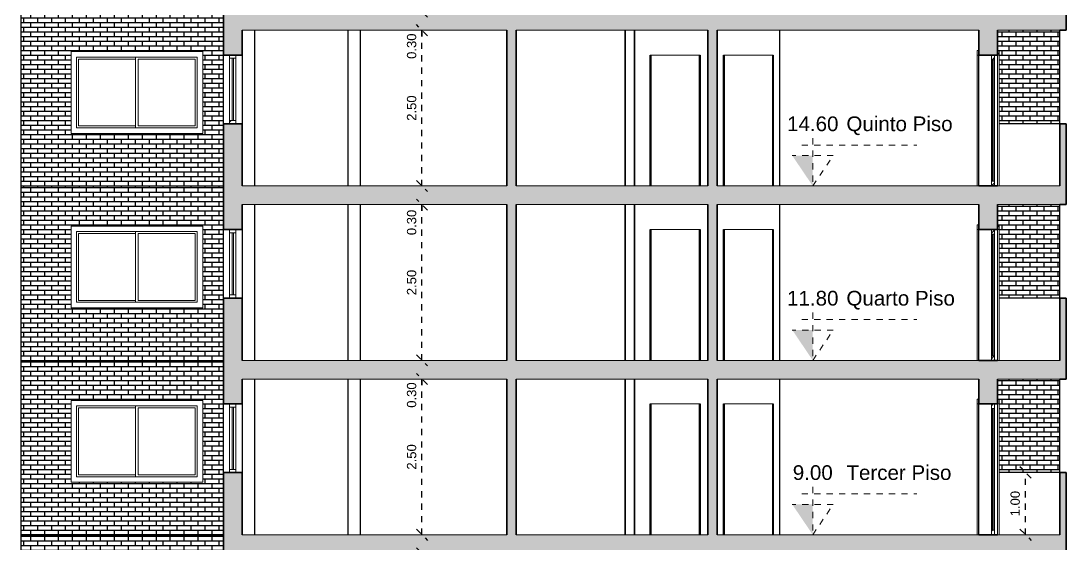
# Model space of a CAD drawing. Header units: metres. Extents: x 42 to 294, y -52 to 32.
# Drawn here: x 230.35 to 247.12, y -32.58 to -24.18 of the extents above; entities that cross this region are included whole.
import ezdxf

# ---------------------------------------------------------------- set-up
doc = ezdxf.new("R2010")
doc.units = ezdxf.units.M
doc.header["$LTSCALE"] = 0.15
doc.linetypes.add('Linea di griglia', pattern=[0.022225, 0.0127, -0.003175, 0.003175, -0.003175])
doc.linetypes.add('Trazo punto', pattern=[0.015875, 0.00635, -0.004763, 0, -0.004763])
doc.layers.get('0').update_dxf_attribs({"lineweight": 20})
for name, color, linetype, lineweight in [('A-DOORSYM', 1, 'Continuous', 9), ('A-ELEVOTM', 1, 'Continuous', 9), ('A-FLORLEM', 6, 'Continuous', 9), ('A-FLOROTM', 6, 'Continuous', 13), ('A-GLAZIDM', 6, 'Continuous', 9), ('A-WALL', 2, 'Continuous', 30), ('A-WALLCWM', 6, 'Continuous', 9), ('S-GRIDIDM', 1, 'Continuous', 20)]:
    doc.layers.add(name, color=color, linetype=linetype, lineweight=lineweight)
doc.layers.add('MUROS', color=11, linetype='Continuous')
doc.styles.get("Standard").update_dxf_attribs({"font": 'arial.ttf', "height": 0.15})
doc.dimstyles.new('Copy of Annotative', dxfattribs={"dimtxt": 0.15, "dimasz": 0.18, "dimexe": 0.18, "dimexo": 0.0625, "dimgap": 0.09, "dimtad": 1, "dimzin": 0, "dimdsep": 46, "dimtxsty": 'Standard', "dimblk": 'OBLIQUE', "dimcen": 0.09, "dimse1": 1, "dimse2": 1, "dimadec": 0, "dimazin": 0, "dimtfac": 1, "dimtofl": 0, "dimtmove": 0, "dimatfit": 3, "dimfxl": 1, "dimtolj": 1, "dimtzin": 0, "dimarcsym": 0})
pattern_1 = [(45, (32.454, 8.91), (-0.25173, 0.25173), []), (45, (32.454, 9.291), (-0.25173, 0.25173), [])]
pattern_2 = [(45, (32.454, 11.682), (-0.25173, 0.25173), []), (45, (32.454, 12.063), (-0.25173, 0.25173), [])]
pattern_3 = [(45, (32.454, 14.454), (-0.25173, 0.25173), []), (45, (32.454, 14.835), (-0.25173, 0.25173), [])]

# ---------------------------------------------------------------- blocks, each defined once
blk = doc.blocks.new('Puerta de 1 hoja - 80 x 210 cm-50-Corte AA')
at = {"layer": 'A-DOORSYM'}
for p, q in [((28.659, 3.4), (28.659, 5.5)), ((28.659, 5.5), (28.674, 5.5)), ((28.674, 5.5), (29.444, 5.5)), ((28.674, 5.5), (28.674, 3.4)), ((29.444, 5.5), (29.444, 3.4)), ((29.444, 5.5), (29.459, 5.5)), ((29.459, 5.5), (29.459, 3.4))]:
    blk.add_line(p, q, dxfattribs=at)
blk = doc.blocks.new('Deslizante con cubrejuntas - 2000 x 1200mm-49-Corte AA')
at = {"layer": 'A-GLAZIDM'}
for p, q in [((18.189, 5.557), (18.189, 4.243)), ((20.303, 5.557), (18.189, 5.557)), ((20.303, 4.243), (20.303, 5.557)), ((18.278, 5.468), (20.214, 5.468)), ((18.278, 4.332), (18.278, 5.468)), ((18.31, 4.363), (18.31, 5.436)), ((18.31, 5.436), (19.224, 5.436)), ((19.224, 5.468), (19.224, 4.332)), ((19.268, 4.363), (19.268, 5.436)), ((19.268, 5.436), (20.183, 5.436)), ((20.183, 5.436), (20.183, 4.363)), ((20.214, 5.468), (20.214, 4.332)), ((19.224, 4.363), (18.31, 4.363)), ((20.183, 4.363), (19.268, 4.363)), ((18.189, 4.243), (20.303, 4.243)), ((20.214, 4.332), (18.278, 4.332))]:
    blk.add_line(p, q, dxfattribs=at)
blk = doc.blocks.new('Panel de sistema - Acristalado-131-Corte AA')
at = {"layer": 'A-WALLCWM'}
for p, q in [((20.774, 11.05), (20.774, 10.05)), ((20.794, 11.05), (20.774, 11.05)), ((20.794, 10.05), (20.794, 11.05)), ((20.774, 10.05), (20.794, 10.05))]:
    blk.add_line(p, q, dxfattribs=at)
blk = doc.blocks.new('Montante rectangular - Montante rectangular - 5x10 cm Aluminio-70-Corte AA')
at = {"layer": 'A-WALLCWM'}
for p, q in [((20.734, 5.45), (20.734, 4.45)), ((20.834, 5.45), (20.834, 4.45))]:
    blk.add_line(p, q, dxfattribs=at)
blk = doc.blocks.new('Montante rectangular - Montante rectangular - 5x10 cm Aluminio-130-Corte AA')
at = {"layer": 'A-WALLCWM'}
h = blk.add_hatch(dxfattribs=at)
h.set_pattern_fill('FP1_20', color=256, style=0, pattern_type=2)
h.set_pattern_definition([(45, (20.576, 9.9), (-0.25173, 0.25173), []), (45, (20.576, 10.281), (-0.25173, 0.25173), [])])
h.paths.add_polyline_path([(20.834, 10.05), (20.734, 10.05), (20.734, 10), (20.834, 10)], flags=0)
at = {"layer": 'A-WALLCWM', "lineweight": 13}
for p, q in [((20.834, 10.05), (20.734, 10.05)), ((20.734, 10.05), (20.734, 10)), ((20.734, 10), (20.834, 10)), ((20.834, 10), (20.834, 10.05))]:
    blk.add_line(p, q, dxfattribs=at)
blk = doc.blocks.new('Montante rectangular - Montante rectangular - 5x10 cm Aluminio-129-Corte AA')
at = {"layer": 'A-WALLCWM'}
h = blk.add_hatch(dxfattribs=at)
h.set_pattern_fill('FP1_21', color=256, style=0, pattern_type=2)
h.set_pattern_definition([(45, (20.576, 10.989), (-0.25173, 0.25173), []), (45, (20.576, 11.37), (-0.25173, 0.25173), [])])
h.paths.add_polyline_path([(20.734, 11.1), (20.734, 11.05), (20.834, 11.05), (20.834, 11.1)], flags=0)
at = {"layer": 'A-WALLCWM', "lineweight": 13}
for p, q in [((20.734, 11.1), (20.734, 11.05)), ((20.834, 11.1), (20.734, 11.1)), ((20.834, 11.05), (20.834, 11.1)), ((20.734, 11.05), (20.834, 11.05))]:
    blk.add_line(p, q, dxfattribs=at)
blk = doc.blocks.new('Deslizante-2 Paneles - 2000 x 2100mm-68-Corte AA')
at = {"layer": 'A-DOORSYM'}
h = blk.add_hatch(dxfattribs=at)
h.set_pattern_fill('FP1_24', color=256, style=0, pattern_type=2)
h.set_pattern_definition(pattern_1)
h.paths.add_polyline_path([(32.759, 11.1), (32.759, 11.175), (32.734, 11.175), (32.734, 11.1)], flags=0)
h = blk.add_hatch(dxfattribs=at)
h.set_pattern_fill('FP1_24', color=256, style=0, pattern_type=2)
h.set_pattern_definition(pattern_1)
h.paths.add_polyline_path([(33.009, 11.025), (33.009, 11.1), (32.959, 11.1), (32.959, 11.025)], flags=0)
h = blk.add_hatch(dxfattribs=at)
h.set_pattern_fill('FP1_24', color=256, style=0, pattern_type=2)
h.set_pattern_definition(pattern_1)
h.paths.add_polyline_path([(33.084, 11.1), (33.084, 11.175), (33.059, 11.175), (33.059, 11.1)], flags=0)
h = blk.add_hatch(dxfattribs=at)
h.set_pattern_fill('FP1_24', color=256, style=0, pattern_type=2)
h.set_pattern_definition(pattern_1)
h.paths.add_polyline_path([(33.009, 9), (33.009, 9.075), (32.959, 9.075), (32.959, 9)], flags=0)
at = {"layer": 'A-DOORSYM', "lineweight": 13}
for p, q in [((32.759, 11.175), (32.734, 11.175)), ((32.734, 11.175), (32.734, 11.1)), ((32.734, 11.1), (32.759, 11.1)), ((32.759, 11.1), (32.759, 11.175)), ((33.009, 11.1), (32.959, 11.1)), ((32.959, 11.1), (32.959, 11.025)), ((33.009, 11.1), (32.959, 11.1)), ((32.959, 11.1), (32.959, 11.025)), ((33.009, 11.025), (33.009, 11.1)), ((33.009, 11.025), (33.009, 11.1)), ((33.084, 11.175), (33.059, 11.175)), ((33.059, 11.175), (33.059, 11.1)), ((33.059, 11.1), (33.084, 11.1)), ((33.084, 11.1), (33.084, 11.175)), ((32.959, 11.025), (33.009, 11.025)), ((32.959, 11.025), (33.009, 11.025)), ((33.009, 9.075), (32.959, 9.075)), ((32.959, 9.075), (32.959, 9)), ((33.009, 9.075), (32.959, 9.075)), ((32.959, 9.075), (32.959, 9)), ((33.009, 9), (33.009, 9.075)), ((33.009, 9), (33.009, 9.075)), ((32.959, 9), (33.009, 9)), ((32.959, 9), (33.009, 9))]:
    blk.add_line(p, q, dxfattribs=at)
at = {"layer": 'A-DOORSYM'}
for p, q in [((32.734, 9), (32.734, 11.1)), ((32.759, 11.1), (32.759, 9)), ((33.059, 11.1), (33.059, 9)), ((33.084, 11.1), (33.084, 9)), ((32.959, 9.075), (32.959, 11.025)), ((33.009, 9.075), (33.009, 11.025))]:
    blk.add_line(p, q, dxfattribs=at)
at = {"layer": 'A-ELEVOTM', "lineweight": 13}
for p, q in [((32.987, 11.025), (32.98, 11.025)), ((32.98, 11.025), (32.98, 9.075)), ((32.987, 9.075), (32.987, 11.025)), ((32.98, 9.075), (32.987, 9.075))]:
    blk.add_line(p, q, dxfattribs=at)
blk = doc.blocks.new('Panel de sistema - Acristalado-69-Corte AA')
at = {"layer": 'A-WALLCWM'}
for p, q in [((20.774, 13.85), (20.774, 12.85)), ((20.794, 13.85), (20.774, 13.85)), ((20.794, 12.85), (20.794, 13.85)), ((20.774, 12.85), (20.794, 12.85))]:
    blk.add_line(p, q, dxfattribs=at)
blk = doc.blocks.new('Montante rectangular - Montante rectangular - 5x10 cm Aluminio-71-Corte AA')
at = {"layer": 'A-WALLCWM'}
h = blk.add_hatch(dxfattribs=at)
h.set_pattern_fill('FP1_27', color=256, style=0, pattern_type=2)
h.set_pattern_definition([(45, (20.576, 12.672), (-0.25173, 0.25173), []), (45, (20.576, 13.053), (-0.25173, 0.25173), [])])
h.paths.add_polyline_path([(20.834, 12.85), (20.734, 12.85), (20.734, 12.8), (20.834, 12.8)], flags=0)
at = {"layer": 'A-WALLCWM', "lineweight": 13}
for p, q in [((20.834, 12.85), (20.734, 12.85)), ((20.734, 12.85), (20.734, 12.8)), ((20.734, 12.8), (20.834, 12.8)), ((20.834, 12.8), (20.834, 12.85))]:
    blk.add_line(p, q, dxfattribs=at)
blk = doc.blocks.new('Montante rectangular - Montante rectangular - 5x10 cm Aluminio-72-Corte AA')
at = {"layer": 'A-WALLCWM'}
h = blk.add_hatch(dxfattribs=at)
h.set_pattern_fill('FP1_28', color=256, style=0, pattern_type=2)
h.set_pattern_definition([(45, (20.576, 13.761), (-0.25173, 0.25173), []), (45, (20.576, 14.142), (-0.25173, 0.25173), [])])
h.paths.add_polyline_path([(20.734, 13.9), (20.734, 13.85), (20.834, 13.85), (20.834, 13.9)], flags=0)
at = {"layer": 'A-WALLCWM', "lineweight": 13}
for p, q in [((20.734, 13.9), (20.734, 13.85)), ((20.834, 13.9), (20.734, 13.9)), ((20.734, 13.85), (20.834, 13.85)), ((20.834, 13.85), (20.834, 13.9))]:
    blk.add_line(p, q, dxfattribs=at)
blk = doc.blocks.new('Deslizante-2 Paneles - 2000 x 2100mm-75-Corte AA')
at = {"layer": 'A-DOORSYM'}
h = blk.add_hatch(dxfattribs=at)
h.set_pattern_fill('FP1_30', color=256, style=0, pattern_type=2)
h.set_pattern_definition(pattern_2)
h.paths.add_polyline_path([(32.759, 13.9), (32.759, 13.975), (32.734, 13.975), (32.734, 13.9)], flags=0)
h = blk.add_hatch(dxfattribs=at)
h.set_pattern_fill('FP1_30', color=256, style=0, pattern_type=2)
h.set_pattern_definition(pattern_2)
h.paths.add_polyline_path([(33.084, 13.9), (33.084, 13.975), (33.059, 13.975), (33.059, 13.9)], flags=0)
h = blk.add_hatch(dxfattribs=at)
h.set_pattern_fill('FP1_30', color=256, style=0, pattern_type=2)
h.set_pattern_definition(pattern_2)
h.paths.add_polyline_path([(33.009, 13.825), (33.009, 13.9), (32.959, 13.9), (32.959, 13.825)], flags=0)
h = blk.add_hatch(dxfattribs=at)
h.set_pattern_fill('FP1_30', color=256, style=0, pattern_type=2)
h.set_pattern_definition(pattern_2)
h.paths.add_polyline_path([(33.009, 11.8), (33.009, 11.875), (32.959, 11.875), (32.959, 11.8)], flags=0)
at = {"layer": 'A-DOORSYM', "lineweight": 13}
for p, q in [((32.759, 13.975), (32.734, 13.975)), ((32.734, 13.975), (32.734, 13.9)), ((32.759, 13.9), (32.759, 13.975)), ((33.084, 13.975), (33.059, 13.975)), ((33.059, 13.975), (33.059, 13.9)), ((33.084, 13.9), (33.084, 13.975)), ((32.734, 13.9), (32.759, 13.9)), ((33.009, 13.9), (32.959, 13.9)), ((32.959, 13.9), (32.959, 13.825)), ((33.009, 13.9), (32.959, 13.9)), ((32.959, 13.9), (32.959, 13.825)), ((32.959, 13.825), (33.009, 13.825)), ((32.959, 13.825), (33.009, 13.825)), ((33.009, 13.825), (33.009, 13.9)), ((33.009, 13.825), (33.009, 13.9)), ((33.059, 13.9), (33.084, 13.9)), ((33.009, 11.875), (32.959, 11.875)), ((32.959, 11.875), (32.959, 11.8)), ((33.009, 11.875), (32.959, 11.875)), ((32.959, 11.875), (32.959, 11.8)), ((32.959, 11.8), (33.009, 11.8)), ((32.959, 11.8), (33.009, 11.8)), ((33.009, 11.8), (33.009, 11.875)), ((33.009, 11.8), (33.009, 11.875))]:
    blk.add_line(p, q, dxfattribs=at)
at = {"layer": 'A-DOORSYM'}
for p, q in [((32.734, 11.8), (32.734, 13.9)), ((32.759, 13.9), (32.759, 11.8)), ((32.959, 11.875), (32.959, 13.825)), ((33.009, 11.875), (33.009, 13.825)), ((33.059, 13.9), (33.059, 11.8)), ((33.084, 13.9), (33.084, 11.8))]:
    blk.add_line(p, q, dxfattribs=at)
at = {"layer": 'A-ELEVOTM', "lineweight": 13}
for p, q in [((32.987, 13.825), (32.98, 13.825)), ((32.98, 13.825), (32.98, 11.875)), ((32.987, 11.875), (32.987, 13.825)), ((32.98, 11.875), (32.987, 11.875))]:
    blk.add_line(p, q, dxfattribs=at)
blk = doc.blocks.new('Panel de sistema - Acristalado-76-Corte AA')
at = {"layer": 'A-WALLCWM'}
for p, q in [((20.774, 16.65), (20.774, 15.65)), ((20.794, 16.65), (20.774, 16.65)), ((20.794, 15.65), (20.794, 16.65)), ((20.774, 15.65), (20.794, 15.65))]:
    blk.add_line(p, q, dxfattribs=at)
blk = doc.blocks.new('Montante rectangular - Montante rectangular - 5x10 cm Aluminio-77-Corte AA')
at = {"layer": 'A-WALLCWM'}
h = blk.add_hatch(dxfattribs=at)
h.set_pattern_fill('FP1_33', color=256, style=0, pattern_type=2)
h.set_pattern_definition([(45, (20.576, 15.444), (-0.25173, 0.25173), []), (45, (20.576, 15.825), (-0.25173, 0.25173), [])])
h.paths.add_polyline_path([(20.834, 15.65), (20.734, 15.65), (20.734, 15.6), (20.834, 15.6)], flags=0)
at = {"layer": 'A-WALLCWM', "lineweight": 13}
for p, q in [((20.834, 15.65), (20.734, 15.65)), ((20.734, 15.65), (20.734, 15.6)), ((20.834, 15.6), (20.834, 15.65)), ((20.734, 15.6), (20.834, 15.6))]:
    blk.add_line(p, q, dxfattribs=at)
blk = doc.blocks.new('Montante rectangular - Montante rectangular - 5x10 cm Aluminio-78-Corte AA')
at = {"layer": 'A-WALLCWM'}
h = blk.add_hatch(dxfattribs=at)
h.set_pattern_fill('FP1_34', color=256, style=0, pattern_type=2)
h.set_pattern_definition([(45, (20.576, 16.533), (-0.25173, 0.25173), []), (45, (20.576, 16.914), (-0.25173, 0.25173), [])])
h.paths.add_polyline_path([(20.734, 16.7), (20.734, 16.65), (20.834, 16.65), (20.834, 16.7)], flags=0)
at = {"layer": 'A-WALLCWM', "lineweight": 13}
for p, q in [((20.734, 16.7), (20.734, 16.65)), ((20.834, 16.7), (20.734, 16.7)), ((20.734, 16.65), (20.834, 16.65)), ((20.834, 16.65), (20.834, 16.7))]:
    blk.add_line(p, q, dxfattribs=at)
blk = doc.blocks.new('Deslizante-2 Paneles - 2000 x 2100mm-79-Corte AA')
at = {"layer": 'A-DOORSYM'}
h = blk.add_hatch(dxfattribs=at)
h.set_pattern_fill('FP1_36', color=256, style=0, pattern_type=2)
h.set_pattern_definition(pattern_3)
h.paths.add_polyline_path([(32.759, 16.7), (32.759, 16.775), (32.734, 16.775), (32.734, 16.7)], flags=0)
h = blk.add_hatch(dxfattribs=at)
h.set_pattern_fill('FP1_36', color=256, style=0, pattern_type=2)
h.set_pattern_definition(pattern_3)
h.paths.add_polyline_path([(33.009, 16.625), (33.009, 16.7), (32.959, 16.7), (32.959, 16.625)], flags=0)
h = blk.add_hatch(dxfattribs=at)
h.set_pattern_fill('FP1_36', color=256, style=0, pattern_type=2)
h.set_pattern_definition(pattern_3)
h.paths.add_polyline_path([(33.084, 16.7), (33.084, 16.775), (33.059, 16.775), (33.059, 16.7)], flags=0)
h = blk.add_hatch(dxfattribs=at)
h.set_pattern_fill('FP1_36', color=256, style=0, pattern_type=2)
h.set_pattern_definition(pattern_3)
h.paths.add_polyline_path([(33.009, 14.6), (33.009, 14.675), (32.959, 14.675), (32.959, 14.6)], flags=0)
at = {"layer": 'A-DOORSYM', "lineweight": 13}
for p, q in [((32.759, 16.775), (32.734, 16.775)), ((32.734, 16.775), (32.734, 16.7)), ((32.734, 16.7), (32.759, 16.7)), ((32.759, 16.7), (32.759, 16.775)), ((33.009, 16.7), (32.959, 16.7)), ((32.959, 16.7), (32.959, 16.625)), ((33.009, 16.7), (32.959, 16.7)), ((32.959, 16.7), (32.959, 16.625)), ((32.959, 16.625), (33.009, 16.625)), ((32.959, 16.625), (33.009, 16.625)), ((33.009, 16.625), (33.009, 16.7)), ((33.009, 16.625), (33.009, 16.7)), ((33.084, 16.775), (33.059, 16.775)), ((33.059, 16.775), (33.059, 16.7)), ((33.059, 16.7), (33.084, 16.7)), ((33.084, 16.7), (33.084, 16.775)), ((33.009, 14.675), (32.959, 14.675)), ((32.959, 14.675), (32.959, 14.6)), ((33.009, 14.675), (32.959, 14.675)), ((32.959, 14.675), (32.959, 14.6)), ((32.959, 14.6), (33.009, 14.6)), ((32.959, 14.6), (33.009, 14.6)), ((33.009, 14.6), (33.009, 14.675)), ((33.009, 14.6), (33.009, 14.675))]:
    blk.add_line(p, q, dxfattribs=at)
at = {"layer": 'A-DOORSYM'}
for p, q in [((32.734, 14.6), (32.734, 16.7)), ((32.759, 16.7), (32.759, 14.6)), ((32.959, 14.675), (32.959, 16.625)), ((33.009, 14.675), (33.009, 16.625)), ((33.059, 16.7), (33.059, 14.6)), ((33.084, 16.7), (33.084, 14.6))]:
    blk.add_line(p, q, dxfattribs=at)
at = {"layer": 'A-ELEVOTM', "lineweight": 13}
for p, q in [((32.987, 16.625), (32.98, 16.625)), ((32.98, 16.625), (32.98, 14.675)), ((32.987, 14.675), (32.987, 16.625)), ((32.98, 14.675), (32.987, 14.675))]:
    blk.add_line(p, q, dxfattribs=at)
blk = doc.blocks.new('Puerta de 1 hoja - 80 x 210 cm-52-Corte AA')
at = {"layer": 'A-DOORSYM'}
for p, q in [((6.509, 5.5), (6.524, 5.5)), ((6.509, 3.4), (6.509, 5.5)), ((6.524, 5.5), (7.294, 5.5)), ((6.524, 3.4), (6.524, 5.5)), ((7.294, 3.4), (7.294, 5.5)), ((7.294, 5.5), (7.309, 5.5)), ((7.309, 5.5), (7.309, 3.4))]:
    blk.add_line(p, q, dxfattribs=at)
blk = doc.blocks.new('_Oblique')
at = {"color": 0, "linetype": 'ByBlock', "lineweight": -2}
blk.add_line((-0.5, -0.5), (0.5, 0.5), dxfattribs=at)
blk = doc.blocks.new('*D2578')
at = {"color": 0, "linetype": 'Trazo punto', "lineweight": -2, "ltscale": 0.1, "transparency": 16777216}
for p, q in [((236.783, -32.429), (236.783, -32.249)), ((236.783, -32.729), (236.783, -32.909))]:
    blk.add_line(p, q, dxfattribs=at)
at = {"layer": 'Defpoints', "color": 0, "linetype": 'Trazo punto', "ltscale": 0.1, "transparency": 16777216}
for p in [(236.783, -32.429), (236.783, -32.429), (236.783, -32.729)]:
    blk.add_point(p, dxfattribs=at)
at = {"color": 0, "linetype": 'Trazo punto', "lineweight": -2, "ltscale": 0.1, "transparency": 16777216, "xscale": 0.18, "yscale": 0.18, "zscale": 0.18}
for p, rotation in [((236.783, -32.429), 270), ((236.783, -32.729), 90)]:
    blk.add_blockref('_Oblique', p, dxfattribs=dict(at, rotation=rotation))
at = {"color": 0, "linetype": 'Trazo punto', "ltscale": 0.1, "transparency": 16777216, "insert": (236.617, -32.961), "char_height": 0.15, "attachment_point": 5, "rotation": 90}
blk.add_mtext('\\A1;0.30', dxfattribs=at)
blk = doc.blocks.new('*D2579')
at = {"color": 0, "linetype": 'Trazo punto', "lineweight": -2, "ltscale": 0.1, "transparency": 16777216}
blk.add_line((236.783, -32.429), (236.783, -29.929), dxfattribs=at)
at = {"layer": 'Defpoints', "color": 0, "linetype": 'Trazo punto', "ltscale": 0.1, "transparency": 16777216}
for p in [(236.783, -29.929), (236.783, -29.929), (236.783, -32.429)]:
    blk.add_point(p, dxfattribs=at)
at = {"color": 0, "linetype": 'Trazo punto', "lineweight": -2, "ltscale": 0.1, "transparency": 16777216, "xscale": 0.18, "yscale": 0.18, "zscale": 0.18}
for p, rotation in [((236.783, -29.929), 90), ((236.783, -32.429), 270)]:
    blk.add_blockref('_Oblique', p, dxfattribs=dict(at, rotation=rotation))
at = {"color": 0, "linetype": 'Trazo punto', "ltscale": 0.1, "transparency": 16777216, "insert": (236.617, -31.179), "char_height": 0.15, "attachment_point": 5, "rotation": 90}
blk.add_mtext('\\A1;2.50', dxfattribs=at)
blk = doc.blocks.new('*D2580')
at = {"color": 0, "linetype": 'Trazo punto', "lineweight": -2, "ltscale": 0.1, "transparency": 16777216}
for p, q in [((236.783, -29.629), (236.783, -29.449)), ((236.783, -29.929), (236.783, -30.109))]:
    blk.add_line(p, q, dxfattribs=at)
at = {"layer": 'Defpoints', "color": 0, "linetype": 'Trazo punto', "ltscale": 0.1, "transparency": 16777216}
for p in [(236.783, -29.629), (236.783, -29.629), (236.783, -29.929)]:
    blk.add_point(p, dxfattribs=at)
at = {"color": 0, "linetype": 'Trazo punto', "lineweight": -2, "ltscale": 0.1, "transparency": 16777216, "xscale": 0.18, "yscale": 0.18, "zscale": 0.18}
for p, rotation in [((236.783, -29.629), 270), ((236.783, -29.929), 90)]:
    blk.add_blockref('_Oblique', p, dxfattribs=dict(at, rotation=rotation))
at = {"color": 0, "linetype": 'Trazo punto', "ltscale": 0.1, "transparency": 16777216, "insert": (236.617, -30.186), "char_height": 0.15, "attachment_point": 5, "rotation": 90}
blk.add_mtext('\\A1;0.30', dxfattribs=at)
blk = doc.blocks.new('*D2550')
at = {"color": 0, "linetype": 'Trazo punto', "lineweight": -2, "ltscale": 0.1, "transparency": 16777216}
blk.add_line((236.783, -29.629), (236.783, -27.129), dxfattribs=at)
at = {"layer": 'Defpoints', "color": 0, "linetype": 'Trazo punto', "ltscale": 0.1, "transparency": 16777216}
for p in [(236.783, -27.129), (236.783, -27.129), (236.783, -29.629)]:
    blk.add_point(p, dxfattribs=at)
at = {"color": 0, "linetype": 'Trazo punto', "lineweight": -2, "ltscale": 0.1, "transparency": 16777216, "xscale": 0.18, "yscale": 0.18, "zscale": 0.18}
for p, rotation in [((236.783, -27.129), 90), ((236.783, -29.629), 270)]:
    blk.add_blockref('_Oblique', p, dxfattribs=dict(at, rotation=rotation))
at = {"color": 0, "linetype": 'Trazo punto', "ltscale": 0.1, "transparency": 16777216, "insert": (236.617, -28.379), "char_height": 0.15, "attachment_point": 5, "rotation": 90}
blk.add_mtext('\\A1;2.50', dxfattribs=at)
blk = doc.blocks.new('*D2551')
at = {"color": 0, "linetype": 'Trazo punto', "lineweight": -2, "ltscale": 0.1, "transparency": 16777216}
for p, q in [((236.783, -26.829), (236.783, -26.649)), ((236.783, -27.129), (236.783, -27.309))]:
    blk.add_line(p, q, dxfattribs=at)
at = {"layer": 'Defpoints', "color": 0, "linetype": 'Trazo punto', "ltscale": 0.1, "transparency": 16777216}
for p in [(236.783, -26.829), (236.783, -26.829), (236.783, -27.129)]:
    blk.add_point(p, dxfattribs=at)
at = {"color": 0, "linetype": 'Trazo punto', "lineweight": -2, "ltscale": 0.1, "transparency": 16777216, "xscale": 0.18, "yscale": 0.18, "zscale": 0.18}
for p, rotation in [((236.783, -26.829), 270), ((236.783, -27.129), 90)]:
    blk.add_blockref('_Oblique', p, dxfattribs=dict(at, rotation=rotation))
at = {"color": 0, "linetype": 'Trazo punto', "ltscale": 0.1, "transparency": 16777216, "insert": (236.617, -27.415), "char_height": 0.15, "attachment_point": 5, "rotation": 90}
blk.add_mtext('\\A1;0.30', dxfattribs=at)
blk = doc.blocks.new('*D2552')
at = {"color": 0, "linetype": 'Trazo punto', "lineweight": -2, "ltscale": 0.1, "transparency": 16777216}
blk.add_line((236.783, -26.829), (236.783, -24.329), dxfattribs=at)
at = {"layer": 'Defpoints', "color": 0, "linetype": 'Trazo punto', "ltscale": 0.1, "transparency": 16777216}
for p in [(236.783, -24.329), (236.783, -24.329), (236.783, -26.829)]:
    blk.add_point(p, dxfattribs=at)
at = {"color": 0, "linetype": 'Trazo punto', "lineweight": -2, "ltscale": 0.1, "transparency": 16777216, "xscale": 0.18, "yscale": 0.18, "zscale": 0.18}
for p, rotation in [((236.783, -24.329), 90), ((236.783, -26.829), 270)]:
    blk.add_blockref('_Oblique', p, dxfattribs=dict(at, rotation=rotation))
at = {"color": 0, "linetype": 'Trazo punto', "ltscale": 0.1, "transparency": 16777216, "insert": (236.617, -25.579), "char_height": 0.15, "attachment_point": 5, "rotation": 90}
blk.add_mtext('\\A1;2.50', dxfattribs=at)
blk = doc.blocks.new('*D2553')
at = {"color": 0, "linetype": 'Trazo punto', "lineweight": -2, "ltscale": 0.1, "transparency": 16777216}
for p, q in [((236.783, -24.029), (236.783, -23.849)), ((236.783, -24.329), (236.783, -24.509))]:
    blk.add_line(p, q, dxfattribs=at)
at = {"layer": 'Defpoints', "color": 0, "linetype": 'Trazo punto', "ltscale": 0.1, "transparency": 16777216}
for p in [(236.783, -24.029), (236.783, -24.029), (236.783, -24.329)]:
    blk.add_point(p, dxfattribs=at)
at = {"color": 0, "linetype": 'Trazo punto', "lineweight": -2, "ltscale": 0.1, "transparency": 16777216, "xscale": 0.18, "yscale": 0.18, "zscale": 0.18}
for p, rotation in [((236.783, -24.029), 270), ((236.783, -24.329), 90)]:
    blk.add_blockref('_Oblique', p, dxfattribs=dict(at, rotation=rotation))
at = {"color": 0, "linetype": 'Trazo punto', "ltscale": 0.1, "transparency": 16777216, "insert": (236.617, -24.585), "char_height": 0.15, "attachment_point": 5, "rotation": 90}
blk.add_mtext('\\A1;0.30', dxfattribs=at)
blk = doc.blocks.new('*D2559')
at = {"color": 0, "linetype": 'Trazo punto', "lineweight": -2, "ltscale": 0.1, "transparency": 16777216}
blk.add_line((246.47, -32.429), (246.47, -31.429), dxfattribs=at)
at = {"layer": 'Defpoints', "color": 0, "linetype": 'Trazo punto', "ltscale": 0.1, "transparency": 16777216}
for p in [(246.47, -31.429), (246.47, -31.429), (246.47, -32.429)]:
    blk.add_point(p, dxfattribs=at)
at = {"color": 0, "linetype": 'Trazo punto', "lineweight": -2, "ltscale": 0.1, "transparency": 16777216, "xscale": 0.18, "yscale": 0.18, "zscale": 0.18}
for p, rotation in [((246.47, -31.429), 90), ((246.47, -32.429), 270)]:
    blk.add_blockref('_Oblique', p, dxfattribs=dict(at, rotation=rotation))
at = {"color": 0, "linetype": 'Trazo punto', "ltscale": 0.1, "transparency": 16777216, "insert": (246.304, -31.929), "char_height": 0.15, "attachment_point": 5, "rotation": 90}
blk.add_mtext('\\A1;1.00', dxfattribs=at)

msp = doc.modelspace()

# ---------------------------------------------------------------- hatches: boundary and pattern name
at = {"linetype": 'Trazo punto', "ltscale": 0.1}
for points in [[(242.726, -26.342), (243.055, -26.829), (243.055, -26.342)], [(242.726, -29.142), (243.055, -29.629), (243.055, -29.142)], [(242.726, -31.942), (243.055, -32.429), (243.055, -31.942)]]:
    msp.add_hatch(color=256, dxfattribs=at).paths.add_polyline_path(points)
at = {"layer": 'A-WALL'}
h = msp.add_hatch(dxfattribs=at)
h.set_pattern_fill('FP1_32', color=256, style=0, pattern_type=2)
h.set_pattern_definition([(180, (233.746105, -26.82884), (-9e-18, -0.075), []), (270, (233.7461, -26.82884), (0.112, -0.075), [0.075, -0.075])])
h.paths.add_polyline_path([(233.596, -26.829), (233.596, -24.029), (230.346, -24.029), (230.346, -26.829)], flags=0)
h.paths.add_polyline_path([(231.151, -24.672), (233.265, -24.672), (233.265, -25.986), (231.151, -25.986)], flags=0)
h = msp.add_hatch(dxfattribs=at)
h.set_pattern_fill('FP1_35', color=256, style=0, pattern_type=2)
h.set_pattern_definition([(0, (245.871105, -26.82884), (0, 0.075), []), (90, (245.8711, -26.82884), (-0.112, 0.075), [0.075, -0.075])])
h.paths.add_polyline_path([(246.046, -25.829), (247.021, -25.829), (247.021, -24.329), (246.021, -24.329), (246.021, -24.654), (246.046, -24.654), (246.046, -24.729)], flags=0)
h = msp.add_hatch(dxfattribs=at)
h.set_pattern_fill('FP1_26', color=256, style=0, pattern_type=2)
h.set_pattern_definition([(180, (233.746105, -29.62884), (-9e-18, -0.075), []), (270, (233.7461, -29.62884), (0.112, -0.075), [0.075, -0.075])])
h.paths.add_polyline_path([(233.596, -29.629), (233.596, -26.829), (230.346, -26.829), (230.346, -29.629)], flags=0)
h.paths.add_polyline_path([(231.151, -27.472), (233.265, -27.472), (233.265, -28.786), (231.151, -28.786)], flags=0)
h = msp.add_hatch(dxfattribs=at)
h.set_pattern_fill('FP1_29', color=256, style=0, pattern_type=2)
h.set_pattern_definition([(0, (245.871105, -29.62884), (0, 0.075), []), (90, (245.8711, -29.62884), (-0.112, 0.075), [0.075, -0.075])])
h.paths.add_polyline_path([(246.046, -28.629), (247.021, -28.629), (247.021, -27.129), (246.021, -27.129), (246.021, -27.454), (246.046, -27.454), (246.046, -27.529)], flags=0)
h = msp.add_hatch(dxfattribs=at)
h.set_pattern_fill('FP1_19', color=256, style=0, pattern_type=2)
h.set_pattern_definition([(180, (233.746105, -32.42884), (-9e-18, -0.075), []), (270, (233.7461, -32.42884), (0.112, -0.075), [0.075, -0.075])])
h.paths.add_polyline_path([(233.596, -32.429), (233.596, -29.629), (230.346, -29.629), (230.346, -32.429)], flags=0)
h.paths.add_polyline_path([(231.151, -30.272), (233.265, -30.272), (233.265, -31.586), (231.151, -31.586)], flags=0)
h = msp.add_hatch(dxfattribs=at)
h.set_pattern_fill('FP1_22', color=256, style=0, pattern_type=2)
h.set_pattern_definition([(0, (245.871105, -32.42884), (0, 0.075), []), (90, (245.8711, -32.42884), (-0.112, 0.075), [0.075, -0.075])])
h.paths.add_polyline_path([(246.046, -31.429), (247.021, -31.429), (247.021, -29.929), (246.021, -29.929), (246.021, -30.254), (246.046, -30.254), (246.046, -30.329)], flags=0)
h = msp.add_hatch(dxfattribs=at)
h.set_pattern_fill('FP1_13', color=256, style=0, pattern_type=2)
h.set_pattern_definition([(180, (233.746105, -35.22884), (-9e-18, -0.075), []), (270, (233.7461, -35.22884), (0.112, -0.075), [0.075, -0.075])])
h.paths.add_polyline_path([(233.596, -35.229), (233.596, -32.429), (230.346, -32.429), (230.346, -35.229)], flags=0)
h.paths.add_polyline_path([(231.151, -33.072), (233.265, -33.072), (233.265, -34.386), (231.151, -34.386)], flags=0)
at = {"layer": 'MUROS'}
h = msp.add_hatch(color=256, dxfattribs=at)
h.paths.add_polyline_path([(247.121, -28.629), (247.021, -28.629), (247.021, -29.629), (242.521, -29.629), (242.421, -29.629), (241.521, -29.629), (241.371, -29.629), (240.196, -29.629), (238.296, -29.629), (238.146, -29.629), (233.896, -29.629), (233.896, -28.629), (233.596, -28.629), (233.596, -30.329), (233.896, -30.329), (233.896, -29.929), (238.146, -29.929), (238.146, -32.429), (238.296, -32.429), (238.296, -29.929), (240.196, -29.929), (241.371, -29.929), (241.371, -32.429), (240.196, -32.429), (238.296, -32.429), (238.146, -32.429), (233.896, -32.429), (233.896, -31.429), (233.596, -31.429), (233.596, -33.129), (233.896, -33.129), (233.896, -32.729), (238.146, -32.729), (238.146, -35.229), (238.296, -35.229), (238.296, -32.729), (240.196, -32.729), (241.371, -32.729), (241.371, -35.229), (240.196, -35.229), (238.296, -35.229), (238.146, -35.229), (233.896, -35.229), (233.896, -34.229), (233.596, -34.229), (233.596, -35.929), (233.896, -35.929), (233.896, -35.529), (238.146, -35.529), (238.146, -38.029), (238.296, -38.029), (238.296, -35.529), (240.196, -35.529), (241.371, -35.529), (241.371, -38.029), (241.521, -38.029), (241.521, -35.529), (245.721, -35.529), (245.721, -35.929), (245.829, -35.929), (246.021, -35.929), (246.021, -34.329), (245.829, -34.329), (245.721, -34.329), (245.721, -35.229), (241.521, -35.229), (241.521, -32.729), (245.721, -32.729), (245.721, -33.129), (245.829, -33.129), (246.021, -33.129), (246.021, -32.729), (247.021, -32.729), (247.121, -32.729), (247.121, -31.429), (247.021, -31.429), (247.021, -32.429), (241.521, -32.429), (241.521, -29.929), (245.721, -29.929), (245.721, -30.329), (246.021, -30.329), (246.021, -29.929), (247.021, -29.929), (247.121, -29.929)])
h.paths.add_polyline_path([(247.121, -25.829), (247.021, -25.829), (247.021, -26.829), (240.196, -26.829), (238.296, -26.829), (238.146, -26.829), (233.896, -26.829), (233.896, -25.829), (233.596, -25.829), (233.596, -27.529), (233.896, -27.529), (233.896, -27.129), (238.146, -27.129), (238.146, -29.629), (238.296, -29.629), (238.296, -27.129), (240.196, -27.129), (241.371, -27.129), (241.371, -29.629), (241.521, -29.629), (241.521, -27.129), (245.721, -27.129), (245.721, -27.529), (246.021, -27.529), (246.021, -27.129), (247.021, -27.129), (247.121, -27.129)])
h.paths.add_polyline_path([(247.121, -23.029), (247.021, -23.029), (247.021, -24.029), (241.521, -24.029), (241.371, -24.029), (240.196, -24.029), (238.296, -24.029), (238.146, -24.029), (233.896, -24.029), (233.896, -23.029), (233.596, -23.029), (233.596, -24.729), (233.896, -24.729), (233.896, -24.329), (238.146, -24.329), (238.146, -26.829), (238.296, -26.829), (238.296, -24.329), (240.196, -24.329), (241.371, -24.329), (241.371, -26.829), (241.521, -26.829), (241.521, -24.329), (245.721, -24.329), (245.721, -24.729), (246.021, -24.729), (246.021, -24.329), (247.021, -24.329), (247.121, -24.329)])
h.paths.add_polyline_path([(247.121, -21.229), (246.021, -21.229), (246.021, -20.229), (245.871, -20.229), (245.871, -21.229), (233.596, -21.229), (233.596, -21.529), (233.596, -21.929), (233.896, -21.929), (233.896, -21.529), (240.196, -21.529), (241.371, -21.529), (241.521, -21.529), (245.721, -21.529), (245.721, -21.929), (246.021, -21.929), (246.021, -21.529), (247.121, -21.529)])
h.paths.add_polyline_path([(238.296, -21.529), (238.146, -21.529), (238.146, -24.029), (238.296, -24.029)])
h.paths.add_polyline_path([(241.521, -21.529), (241.371, -21.529), (241.371, -24.029), (241.521, -24.029)])
h.paths.add_polyline_path([(246.021, -37.129), (245.829, -37.129), (245.721, -37.129), (245.721, -38.029), (241.521, -38.029), (241.371, -38.029), (240.196, -38.029), (238.296, -38.029), (233.896, -38.029), (233.896, -37.029), (233.596, -37.029), (233.596, -38.329), (233.896, -38.329), (237.396, -38.329), (237.396, -41.429), (237.696, -41.429), (237.696, -38.329), (242.808, -38.329), (242.808, -38.829), (243.232, -38.829), (243.232, -38.329), (245.721, -38.329), (246.021, -38.329)])

# ---------------------------------------------------------------- linework, layer by layer
at = {"linetype": 'Trazo punto', "ltscale": 0.1}
for p, q in [((243.055, -26.062), (243.055, -26.829)), ((242.877, -26.173), (244.727, -26.173)), ((243.384, -26.342), (242.726, -26.342)), ((243.055, -26.829), (243.384, -26.342)), ((242.877, -28.973), (244.727, -28.973)), ((243.055, -28.862), (243.055, -29.629)), ((243.384, -29.142), (242.726, -29.142)), ((243.055, -29.629), (243.384, -29.142)), ((243.055, -31.662), (243.055, -32.429)), ((242.877, -31.773), (244.727, -31.773)), ((243.384, -31.942), (242.726, -31.942)), ((243.055, -32.429), (243.384, -31.942))]:
    msp.add_line(p, q, dxfattribs=at)
at = {"layer": 'A-FLOROTM'}
for p, q in [((233.896, -24.329), (238.146, -24.329)), ((238.296, -24.329), (240.196, -24.329)), ((240.196, -24.329), (241.371, -24.329)), ((241.521, -24.329), (245.721, -24.329)), ((246.021, -24.329), (247.021, -24.329)), ((238.146, -26.829), (233.896, -26.829)), ((240.196, -26.829), (238.296, -26.829)), ((241.371, -26.829), (240.196, -26.829)), ((247.021, -26.829), (241.521, -26.829)), ((233.896, -27.129), (238.146, -27.129)), ((238.296, -27.129), (240.196, -27.129)), ((240.196, -27.129), (241.371, -27.129)), ((241.521, -27.129), (245.721, -27.129)), ((246.021, -27.129), (247.021, -27.129)), ((238.146, -29.629), (233.896, -29.629)), ((240.196, -29.629), (238.296, -29.629)), ((241.371, -29.629), (240.196, -29.629)), ((242.421, -29.629), (241.521, -29.629)), ((242.521, -29.629), (242.421, -29.629)), ((247.021, -29.629), (242.521, -29.629)), ((233.896, -29.929), (238.146, -29.929)), ((238.296, -29.929), (240.196, -29.929)), ((240.196, -29.929), (241.371, -29.929)), ((241.521, -29.929), (245.721, -29.929)), ((246.021, -29.929), (247.021, -29.929)), ((238.146, -32.429), (233.896, -32.429)), ((240.196, -32.429), (238.296, -32.429)), ((241.371, -32.429), (240.196, -32.429)), ((247.021, -32.429), (241.521, -32.429))]:
    msp.add_line(p, q, dxfattribs=at)
at = {"layer": 'A-WALL'}
for p, q in [((230.346, -19.229), (230.346, -26.829)), ((234.096, -24.329), (234.096, -26.829)), ((235.596, -26.829), (235.596, -24.329)), ((235.796, -26.829), (235.796, -24.329)), ((242.521, -24.329), (242.521, -26.829)), ((247.021, -25.829), (247.021, -24.329)), ((233.596, -25.829), (233.596, -24.729)), ((233.896, -24.729), (233.896, -25.829)), ((240.446, -26.829), (240.446, -24.729)), ((240.446, -24.729), (240.461, -24.729)), ((241.231, -24.729), (241.246, -24.729)), ((241.246, -24.729), (241.246, -26.829)), ((241.621, -26.829), (241.621, -24.729)), ((241.621, -24.729), (241.636, -24.729)), ((242.406, -24.729), (242.421, -24.729)), ((242.421, -24.729), (242.421, -26.829)), ((245.721, -26.829), (245.721, -24.729)), ((247.021, -25.829), (246.046, -25.829)), ((230.346, -26.829), (230.346, -39.366)), ((234.096, -27.129), (234.096, -29.629)), ((235.596, -29.629), (235.596, -27.129)), ((235.796, -29.629), (235.796, -27.129)), ((242.521, -27.129), (242.521, -29.629)), ((247.021, -28.629), (247.021, -27.129)), ((233.596, -28.629), (233.596, -27.529)), ((233.896, -27.529), (233.896, -28.629)), ((240.446, -29.629), (240.446, -27.529)), ((240.446, -27.529), (240.461, -27.529)), ((241.231, -27.529), (241.246, -27.529)), ((241.246, -27.529), (241.246, -29.629)), ((241.621, -29.629), (241.621, -27.529)), ((241.621, -27.529), (241.636, -27.529)), ((242.406, -27.529), (242.421, -27.529)), ((242.421, -27.529), (242.421, -29.629)), ((245.721, -29.629), (245.721, -27.529)), ((247.021, -28.629), (246.046, -28.629)), ((234.096, -29.929), (234.096, -32.429)), ((235.596, -32.429), (235.596, -29.929)), ((235.796, -32.429), (235.796, -29.929)), ((242.521, -29.929), (242.521, -32.429)), ((247.021, -31.429), (247.021, -29.929)), ((233.596, -31.429), (233.596, -30.329)), ((233.896, -30.329), (233.896, -31.429)), ((240.446, -32.429), (240.446, -30.329)), ((240.446, -30.329), (240.461, -30.329)), ((241.231, -30.329), (241.246, -30.329)), ((241.246, -30.329), (241.246, -32.429)), ((241.621, -32.429), (241.621, -30.329)), ((241.621, -30.329), (241.636, -30.329)), ((242.406, -30.329), (242.421, -30.329)), ((242.421, -30.329), (242.421, -32.429)), ((245.721, -32.429), (245.721, -30.329)), ((247.021, -31.429), (246.046, -31.429)), ((233.596, -32.429), (230.346, -32.429))]:
    msp.add_line(p, q, dxfattribs=at)
at = {"layer": 'A-WALL', "lineweight": 35}
for p, q in [((233.596, -23.029), (233.596, -24.729)), ((247.121, -24.329), (247.121, -23.029)), ((233.896, -24.729), (233.896, -24.329)), ((238.146, -24.329), (238.146, -26.829)), ((238.296, -26.829), (238.296, -24.329)), ((240.046, -26.829), (240.046, -24.329)), ((240.196, -26.829), (240.196, -24.329)), ((241.371, -24.329), (241.371, -26.829)), ((241.521, -26.829), (241.521, -24.329)), ((245.721, -24.329), (245.721, -24.729)), ((246.021, -24.729), (246.021, -24.329)), ((247.021, -24.329), (247.121, -24.329)), ((233.596, -24.729), (233.896, -24.729)), ((245.721, -24.729), (246.021, -24.729)), ((233.896, -25.829), (233.596, -25.829)), ((233.596, -25.829), (233.596, -27.529)), ((233.896, -26.829), (233.896, -25.829)), ((247.121, -25.829), (247.021, -25.829)), ((247.021, -25.829), (247.021, -26.829)), ((247.121, -27.129), (247.121, -25.829)), ((246.021, -26.829), (245.721, -26.829)), ((233.896, -27.529), (233.896, -27.129)), ((238.146, -27.129), (238.146, -29.629)), ((238.296, -29.629), (238.296, -27.129)), ((240.046, -29.629), (240.046, -27.129)), ((240.196, -29.629), (240.196, -27.129)), ((241.371, -27.129), (241.371, -29.629)), ((241.521, -29.629), (241.521, -27.129)), ((245.721, -27.129), (245.721, -27.529)), ((246.021, -27.529), (246.021, -27.129)), ((247.021, -27.129), (247.121, -27.129)), ((233.596, -27.529), (233.896, -27.529)), ((245.721, -27.529), (246.021, -27.529)), ((233.896, -28.629), (233.596, -28.629)), ((233.596, -28.629), (233.596, -30.329)), ((233.896, -29.629), (233.896, -28.629)), ((247.121, -28.629), (247.021, -28.629)), ((247.021, -28.629), (247.021, -29.629)), ((247.121, -29.929), (247.121, -28.629)), ((246.021, -29.629), (245.721, -29.629)), ((233.896, -30.329), (233.896, -29.929)), ((238.146, -29.929), (238.146, -32.429)), ((238.296, -32.429), (238.296, -29.929)), ((240.046, -32.429), (240.046, -29.929)), ((240.196, -32.429), (240.196, -29.929)), ((241.371, -29.929), (241.371, -32.429)), ((241.521, -32.429), (241.521, -29.929)), ((245.721, -29.929), (245.721, -30.329)), ((246.021, -30.329), (246.021, -29.929)), ((247.021, -29.929), (247.121, -29.929)), ((233.596, -30.329), (233.896, -30.329)), ((245.721, -30.329), (246.021, -30.329)), ((233.896, -31.429), (233.596, -31.429)), ((233.596, -31.429), (233.596, -33.129)), ((233.896, -32.429), (233.896, -31.429)), ((247.121, -31.429), (247.021, -31.429)), ((247.021, -31.429), (247.021, -32.429)), ((247.121, -32.729), (247.121, -31.429)), ((246.021, -32.429), (245.721, -32.429))]:
    msp.add_line(p, q, dxfattribs=at)
at = {"layer": 'S-GRIDIDM', "linetype": 'Linea di griglia'}
for p, q in [((246.021, -26.829), (246.021, -24.329)), ((246.021, -29.629), (246.021, -27.129)), ((246.021, -32.429), (246.021, -29.929))]:
    msp.add_line(p, q, dxfattribs=at)

# ---------------------------------------------------------------- block references
at = {"layer": 'A-DOORSYM'}
for name, p in [('Deslizante-2 Paneles - 2000 x 2100mm-79-Corte AA', (212.962, -41.429)), ('Puerta de 1 hoja - 80 x 210 cm-52-Corte AA', (233.937, -30.229)), ('Puerta de 1 hoja - 80 x 210 cm-50-Corte AA', (212.962, -30.229)), ('Deslizante-2 Paneles - 2000 x 2100mm-75-Corte AA', (212.962, -41.429)), ('Puerta de 1 hoja - 80 x 210 cm-52-Corte AA', (233.937, -33.029)), ('Puerta de 1 hoja - 80 x 210 cm-50-Corte AA', (212.962, -33.029)), ('Puerta de 1 hoja - 80 x 210 cm-52-Corte AA', (233.937, -35.829)), ('Puerta de 1 hoja - 80 x 210 cm-50-Corte AA', (212.962, -35.829)), ('Deslizante-2 Paneles - 2000 x 2100mm-68-Corte AA', (212.962, -41.429))]:
    msp.add_blockref(name, p, dxfattribs=at)
at = {"layer": 'A-GLAZIDM'}
for p in [(212.962, -30.229), (212.962, -33.029), (212.962, -35.829)]:
    msp.add_blockref('Deslizante con cubrejuntas - 2000 x 1200mm-49-Corte AA', p, dxfattribs=at)
at = {"layer": 'A-WALLCWM'}
for name, p in [('Montante rectangular - Montante rectangular - 5x10 cm Aluminio-78-Corte AA', (212.962, -41.429)), ('Montante rectangular - Montante rectangular - 5x10 cm Aluminio-70-Corte AA', (212.962, -30.229)), ('Panel de sistema - Acristalado-76-Corte AA', (212.962, -41.429)), ('Montante rectangular - Montante rectangular - 5x10 cm Aluminio-77-Corte AA', (212.962, -41.429)), ('Montante rectangular - Montante rectangular - 5x10 cm Aluminio-72-Corte AA', (212.962, -41.429)), ('Montante rectangular - Montante rectangular - 5x10 cm Aluminio-70-Corte AA', (212.962, -33.029)), ('Panel de sistema - Acristalado-69-Corte AA', (212.962, -41.429)), ('Montante rectangular - Montante rectangular - 5x10 cm Aluminio-71-Corte AA', (212.962, -41.429)), ('Montante rectangular - Montante rectangular - 5x10 cm Aluminio-129-Corte AA', (212.962, -41.429)), ('Montante rectangular - Montante rectangular - 5x10 cm Aluminio-70-Corte AA', (212.962, -35.829)), ('Panel de sistema - Acristalado-131-Corte AA', (212.962, -41.429)), ('Montante rectangular - Montante rectangular - 5x10 cm Aluminio-130-Corte AA', (212.962, -41.429))]:
    msp.add_blockref(name, p, dxfattribs=at)

# ---------------------------------------------------------------- texts
at = {"layer": 'A-FLORLEM', "line_spacing_factor": 0.938532}
for s, insert, char_height, width, attachment_point in [('14.60', (243.055, -25.713), 0.236, 0.76608, 2), ('Quinto Piso', (243.595, -25.713), 0.23605, 1.8144, 1), ('11.80', (243.055, -28.513), 0.236, 0.76608, 2), ('Quarto Piso', (243.595, -28.513), 0.23605, 1.8144, 1), ('9.00', (243.055, -31.313), 0.236, 0.76608, 2), ('Tercer Piso', (243.595, -31.313), 0.23605, 1.8144, 1)]:
    msp.add_mtext(s, dxfattribs=dict(at, insert=insert, char_height=char_height, width=width, attachment_point=attachment_point))

# ---------------------------------------------------------------- dimensions: what is measured, and where the dimension line sits
at = {"linetype": 'Trazo punto', "ltscale": 0.1}
for base, p1, p2, picture, middle in [((236.783, -24.029), (236.783, -24.329), (236.783, -24.029), '*D2553', (236.783, -24.585)), ((236.783, -26.829), (236.783, -27.129), (236.783, -26.829), '*D2551', (236.783, -27.415)), ((236.783, -29.629), (236.783, -29.929), (236.783, -29.629), '*D2580', (236.783, -30.186)), ((236.783, -32.429), (236.783, -32.729), (236.783, -32.429), '*D2578', (236.783, -32.961))]:
    dim = msp.add_linear_dim(base=base, p1=p1, p2=p2, angle=90, dimstyle='Copy of Annotative', override={"dimscale": 0, "dimtix": 0, "dimtofl": 0, "dimtmove": 1, "dimatfit": 3}, dxfattribs=at)
    dim.commit()
    dim.dimension.update_dxf_attribs({"geometry": picture, "text_midpoint": middle, "dimtype": 160})
for base, p1, p2, override, picture, middle in [((236.783, -24.329), (236.783, -26.829), (236.783, -24.329), {"dimscale": 0, "dimtix": 0, "dimtofl": 0, "dimtmove": 1, "dimatfit": 3}, '*D2552', (236.617, -25.579)), ((236.783, -27.129), (236.783, -29.629), (236.783, -27.129), {"dimscale": 0, "dimtix": 0, "dimtofl": 0, "dimtmove": 1, "dimatfit": 3}, '*D2550', (236.617, -28.379)), ((236.783, -29.929), (236.783, -32.429), (236.783, -29.929), {"dimscale": 0, "dimtix": 0, "dimtofl": 0, "dimtmove": 1, "dimatfit": 3}, '*D2579', (236.617, -31.179)), ((246.47, -31.429), (246.47, -32.429), (246.47, -31.429), {"dimscale": 0, "dimtix": 0, "dimtofl": 0, "dimtmove": 0, "dimatfit": 3}, '*D2559', (246.304, -31.929))]:
    dim = msp.add_linear_dim(base=base, p1=p1, p2=p2, angle=90, dimstyle='Copy of Annotative', override=override, dxfattribs=at)
    dim.commit()
    dim.dimension.update_dxf_attribs({"geometry": picture, "text_midpoint": middle})

doc.saveas('drawing.dxf')
